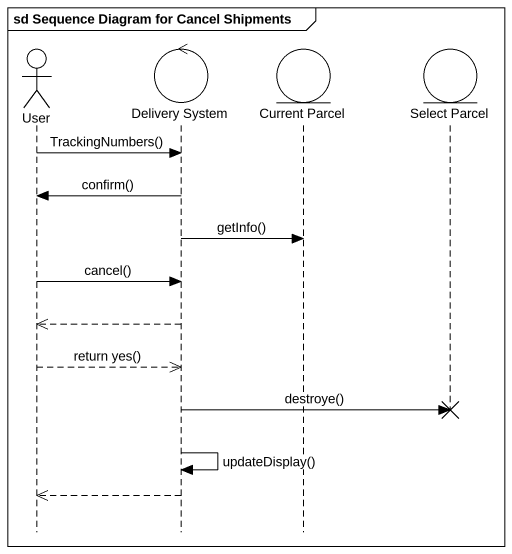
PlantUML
@startuml
mainframe sd Sequence Diagram for Cancel Shipments
hide footbox
actor User
control "Delivery System" as Delivery_System
entity "Current Parcel" as Current_Parcel
entity "Select Parcel" as Select_Parcel

User -> Delivery_System : TrackingNumbers()
Delivery_System -> User : confirm()
Delivery_System -> Current_Parcel : getInfo()
User -> Delivery_System : cancel()
Delivery_System -->> User
User -->> Delivery_System : return yes()
Delivery_System -> Select_Parcel !! : destroye()
Delivery_System -> Delivery_System : updateDisplay()
Delivery_System -->> User
@enduml
